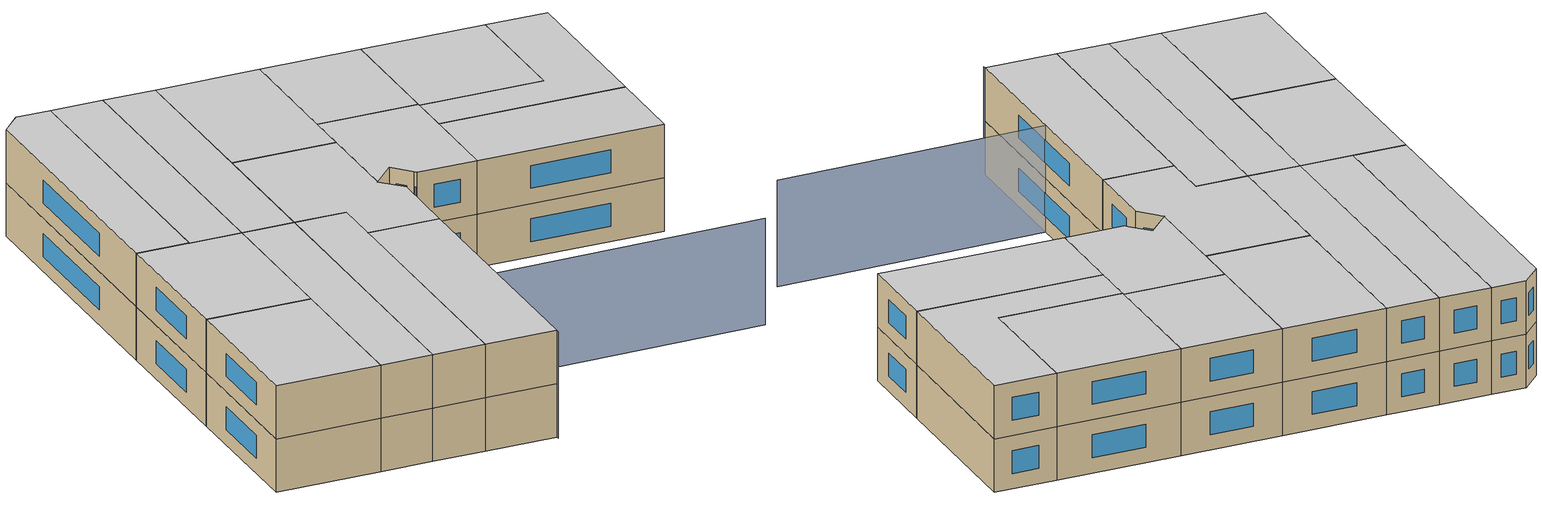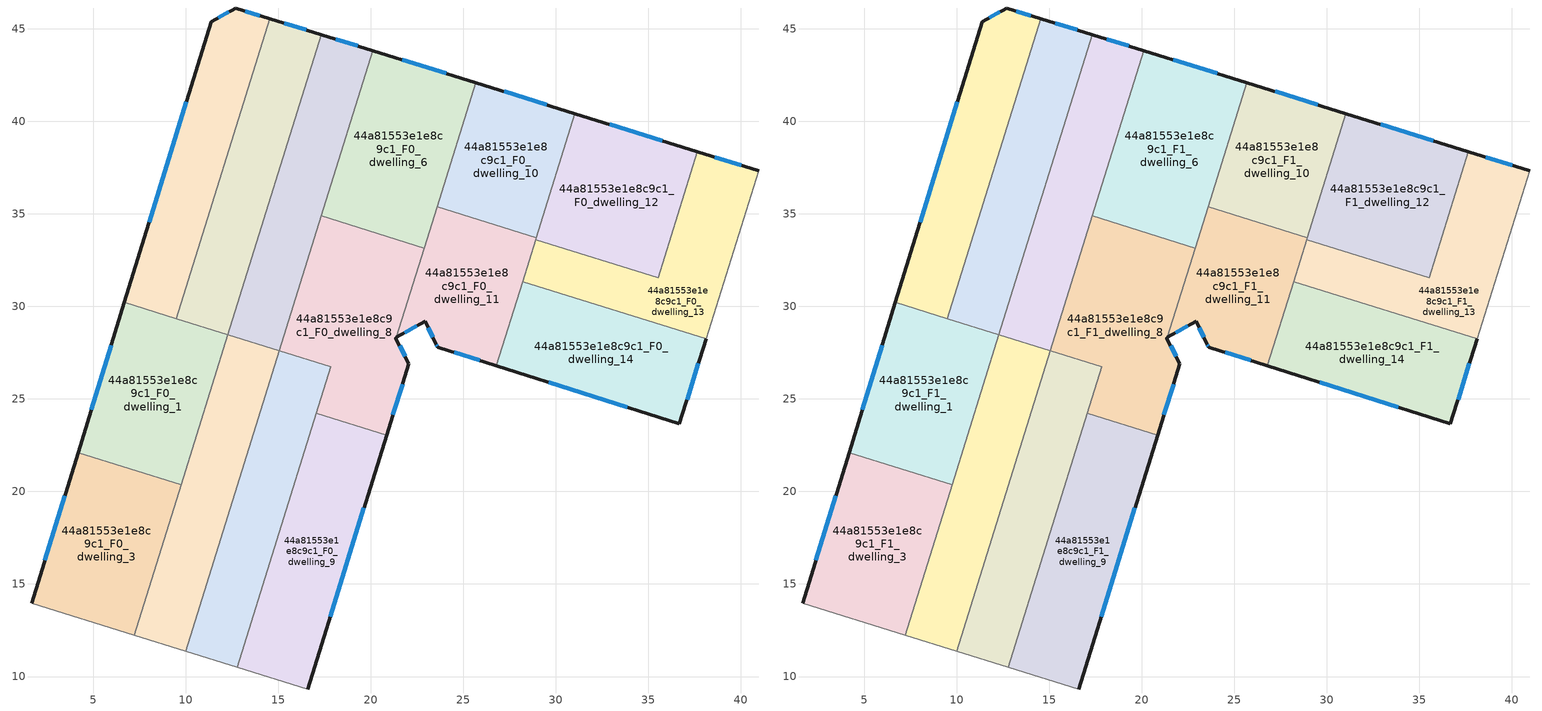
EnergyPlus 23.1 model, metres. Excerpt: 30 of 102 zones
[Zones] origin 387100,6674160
44a81553e1e8c9c1_F0_dwelling_0
 floor ground (EU_floor_Construction): 14.54,45.56 9.49,29.34 6.69,30.21 11.38,45.39 12.71,46.13 z0
 wall outside (EU_wall_Construction): 14.54,45.56 12.71,46.13 11.38,45.39 6.69,30.21 z0:3
 wall to 44a81553e1e8c9c1_F0_dwelling_1 (EU_wall_Construction): 6.69,30.21 9.49,29.34 z0:3
 wall to 44a81553e1e8c9c1_F0_dwelling_2 (EU_wall_Construction): 9.49,29.34 14.54,45.56 z0:3
 window (EU_Window_Construction): 14.02,45.72 13.23,45.97 / 10.04,41.06 8.03,34.55 / 12.33,45.92 11.76,45.6 z0.86:2.14
44a81553e1e8c9c1_F0_dwelling_1
 floor ground (EU_floor_Construction): 12.27,28.46 9.76,20.37 4.19,22.1 6.69,30.21 9.49,29.34 9.49,29.33 z0
 wall outside (EU_wall_Construction): 6.69,30.21 4.19,22.1 z0:3
 wall to 44a81553e1e8c9c1_F0_dwelling_2 (EU_wall_Construction): 12.27,28.46 9.49,29.33 9.49,29.34 z0:3
 wall to 44a81553e1e8c9c1_F0_dwelling_3 (EU_wall_Construction): 4.19,22.1 9.76,20.37 z0:3
 wall to 44a81553e1e8c9c1_F0_dwelling_5 (EU_wall_Construction): 9.76,20.37 12.27,28.46 z0:3
 window (EU_Window_Construction): 5.98,27.9 4.91,24.42 z0.86:2.14
44a81553e1e8c9c1_F0_dwelling_10
 floor ground (EU_floor_Construction): 31.04,40.43 28.95,33.72 23.59,35.39 25.67,42.1 z0
 wall outside (EU_wall_Construction): 31.04,40.43 25.67,42.1 z0:3
 wall to 44a81553e1e8c9c1_F0_dwelling_11 (EU_wall_Construction): 23.59,35.39 28.95,33.72 z0:3
 wall to 44a81553e1e8c9c1_F0_dwelling_12 (EU_wall_Construction): 28.95,33.72 31.04,40.43 z0:3
 wall to 44a81553e1e8c9c1_F0_dwelling_6 (EU_wall_Construction): 25.67,42.1 23.59,35.39 z0:3
 window (EU_Window_Construction): 29.51,40.9 27.21,41.62 z0.86:2.14
44a81553e1e8c9c1_F0_dwelling_11
 floor ground (EU_floor_Construction): 28.95,33.72 26.8,26.79 23.61,27.81 23.53,27.98 22.94,29.19 21.39,28.33 23.59,35.39 z0
 wall outside (EU_wall_Construction): 21.39,28.33 22.94,29.19 23.53,27.98 23.61,27.81 26.8,26.79 z0:3
 wall to 44a81553e1e8c9c1_F0_dwelling_14 (EU_wall_Construction): 26.8,26.79 28.21,31.33 z0:3
 wall to 44a81553e1e8c9c1_F0_dwelling_8 (EU_wall_Construction): 22.89,33.16 21.39,28.33 z0:3
 wall to 44a81553e1e8c9c1_F0_dwelling_13 (EU_wall_Construction): 28.21,31.33 28.91,33.6 z0:3
 wall to 44a81553e1e8c9c1_F0_dwelling_6 (EU_wall_Construction): 23.59,35.39 22.89,33.16 z0:3
 wall to 44a81553e1e8c9c1_F0_dwelling_12 (EU_wall_Construction): 28.91,33.6 28.95,33.72 z0:3
 window (EU_Window_Construction): 24.52,27.52 25.89,27.08 / 23.55,27.93 23.59,27.86 / 23.11,28.84 23.36,28.33 / 21.83,28.57 22.5,28.94 z0.86:2.14
44a81553e1e8c9c1_F0_dwelling_12
 floor ground (EU_floor_Construction): 37.66,38.37 35.53,31.54 28.91,33.6 31.04,40.43 z0
 wall outside (EU_wall_Construction): 37.66,38.37 31.04,40.43 z0:3
 wall to 44a81553e1e8c9c1_F0_dwelling_13 (EU_wall_Construction): 28.91,33.6 35.53,31.54 37.66,38.37 z0:3
 window (EU_Window_Construction): 35.77,38.96 32.93,39.84 z0.86:2.14
44a81553e1e8c9c1_F0_dwelling_13
 floor ground (EU_floor_Construction): 40.97,37.34 38.12,28.24 28.21,31.33 28.91,33.6 35.53,31.54 37.66,38.37 z0
 wall outside (EU_wall_Construction): 40.97,37.34 37.66,38.37 z0:3
 wall adiabatic (EU_wall_Construction): 38.12,28.24 40.97,37.34 z0:3
 wall to 44a81553e1e8c9c1_F0_dwelling_14 (EU_wall_Construction): 28.21,31.33 38.12,28.24 z0:3
 window (EU_Window_Construction): 40.03,37.63 38.6,38.07 z0.86:2.14
44a81553e1e8c9c1_F0_dwelling_14
 floor ground (EU_floor_Construction): 38.12,28.24 36.68,23.66 26.8,26.79 28.21,31.33 z0
 wall outside (EU_wall_Construction): 26.8,26.79 36.68,23.66 38.12,28.24 z0:3
 window (EU_Window_Construction): 37.1,24.97 37.71,26.93 / 29.62,25.9 33.86,24.55 z0.86:2.14
44a81553e1e8c9c1_F0_dwelling_2
 floor ground (EU_floor_Construction): 17.32,44.69 12.27,28.46 9.49,29.33 14.54,45.56 z0
 wall outside (EU_wall_Construction): 17.32,44.69 14.54,45.56 z0:3
 wall to 44a81553e1e8c9c1_F0_dwelling_4 (EU_wall_Construction): 12.27,28.46 17.32,44.69 z0:3
 window (EU_Window_Construction): 16.53,44.94 15.33,45.31 z0.86:2.14
44a81553e1e8c9c1_F0_dwelling_3
 floor ground (EU_floor_Construction): 9.76,20.37 7.23,12.24 1.68,13.96 4.19,22.1 z0
 wall outside (EU_wall_Construction): 4.19,22.1 1.68,13.96 z0:3
 wall adiabatic (EU_wall_Construction): 1.68,13.96 7.23,12.24 z0:3
 wall to 44a81553e1e8c9c1_F0_dwelling_5 (EU_wall_Construction): 7.23,12.24 9.75,20.37 z0:3
 window (EU_Window_Construction): 3.47,19.77 2.4,16.29 z0.86:2.14
44a81553e1e8c9c1_F0_dwelling_4
 floor ground (EU_floor_Construction): 20.11,43.83 15.06,27.6 12.27,28.46 17.32,44.69 z0
 wall outside (EU_wall_Construction): 20.11,43.83 17.32,44.69 z0:3
 wall to 44a81553e1e8c9c1_F0_dwelling_5 (EU_wall_Construction): 12.27,28.46 15.06,27.6 z0:3
 wall to 44a81553e1e8c9c1_F0_dwelling_6 (EU_wall_Construction): 17.33,34.89 20.11,43.83 z0:3
 wall to 44a81553e1e8c9c1_F0_dwelling_8 (EU_wall_Construction): 15.06,27.6 17.32,34.89 z0:3
 window (EU_Window_Construction): 19.31,44.08 18.12,44.45 z0.86:2.14
44a81553e1e8c9c1_F0_dwelling_5
 floor ground (EU_floor_Construction): 15.06,27.6 10.01,11.37 7.23,12.24 12.27,28.46 z0
 wall to 44a81553e1e8c9c1_F0_dwelling_7 (EU_wall_Construction): 10.01,11.37 15.06,27.6 z0:3
 wall adiabatic (EU_wall_Construction): 7.23,12.24 10.01,11.37 z0:3
44a81553e1e8c9c1_F0_dwelling_6
 floor ground (EU_floor_Construction): 25.67,42.1 22.89,33.16 17.33,34.89 20.11,43.83 z0
 wall outside (EU_wall_Construction): 25.67,42.1 20.11,43.83 z0:3
 wall to 44a81553e1e8c9c1_F0_dwelling_8 (EU_wall_Construction): 17.33,34.89 22.89,33.16 z0:3
 window (EU_Window_Construction): 24.08,42.59 21.7,43.33 z0.86:2.14
44a81553e1e8c9c1_F0_dwelling_7
 floor ground (EU_floor_Construction): 17.84,26.73 12.79,10.5 10.01,11.37 15.06,27.6 z0
 wall to 44a81553e1e8c9c1_F0_dwelling_8 (EU_wall_Construction): 17.06,24.22 17.84,26.73 15.06,27.6 z0:3
 wall adiabatic (EU_wall_Construction): 10.01,11.37 12.79,10.5 z0:3
 wall to 44a81553e1e8c9c1_F0_dwelling_9 (EU_wall_Construction): 12.79,10.5 17.06,24.22 z0:3
44a81553e1e8c9c1_F0_dwelling_8
 floor ground (EU_floor_Construction): 22.89,33.16 21.39,28.33 21.34,28.3 21.37,28.25 22.07,26.91 20.86,23.04 17.06,24.22 17.84,26.73 15.06,27.6 17.33,34.89 z0
 wall outside (EU_wall_Construction): 20.86,23.04 22.07,26.91 21.37,28.25 21.34,28.3 21.39,28.33 z0:3
 wall to 44a81553e1e8c9c1_F0_dwelling_9 (EU_wall_Construction): 17.06,24.22 20.86,23.04 z0:3
 window (EU_Window_Construction): 21.87,27.3 21.57,27.87 / 21.2,24.14 21.72,25.8 z0.86:2.14
44a81553e1e8c9c1_F0_dwelling_9
 floor ground (EU_floor_Construction): 20.86,23.04 16.59,9.33 12.79,10.5 17.06,24.22 z0
 wall outside (EU_wall_Construction): 16.59,9.33 20.86,23.04 z0:3
 wall adiabatic (EU_wall_Construction): 12.79,10.5 16.59,9.33 z0:3
 window (EU_Window_Construction): 17.81,13.24 19.64,19.12 z0.86:2.14
44a81553e1e8c9c1_F1_dwelling_0
 floor to 44a81553e1e8c9c1_F0_dwelling_0 (EU_floor_Construction): 14.54,45.56 9.49,29.34 6.69,30.21 11.38,45.39 12.71,46.13 z3
 wall outside (EU_wall_Construction): 14.54,45.56 12.71,46.13 11.38,45.39 6.69,30.21 z3:6
 wall to 44a81553e1e8c9c1_F1_dwelling_1 (EU_wall_Construction): 6.69,30.21 9.49,29.34 z3:6
 wall to 44a81553e1e8c9c1_F1_dwelling_2 (EU_wall_Construction): 9.49,29.34 14.54,45.56 z3:6
 window (EU_Window_Construction): 14.02,45.72 13.23,45.97 / 10.04,41.06 8.03,34.55 / 12.33,45.92 11.76,45.6 z3.86:5.14
 ceiling to 44a81553e1e8c9c1_F2_dwelling_0 (EU_floor_Construction): 9.49,29.34 14.54,45.56 12.71,46.13 11.38,45.39 6.69,30.21 z6
44a81553e1e8c9c1_F1_dwelling_1
 floor to 44a81553e1e8c9c1_F0_dwelling_1 (EU_floor_Construction): 12.27,28.46 9.76,20.37 4.19,22.1 6.69,30.21 9.49,29.34 9.49,29.33 z3
 wall outside (EU_wall_Construction): 6.69,30.21 4.19,22.1 z3:6
 wall to 44a81553e1e8c9c1_F1_dwelling_2 (EU_wall_Construction): 12.27,28.46 9.49,29.33 9.49,29.34 z3:6
 wall to 44a81553e1e8c9c1_F1_dwelling_3 (EU_wall_Construction): 4.19,22.1 9.76,20.37 z3:6
 wall to 44a81553e1e8c9c1_F1_dwelling_5 (EU_wall_Construction): 9.76,20.37 12.27,28.46 z3:6
 window (EU_Window_Construction): 5.98,27.9 4.91,24.42 z3.86:5.14
 ceiling to 44a81553e1e8c9c1_F2_dwelling_1 (EU_floor_Construction): 9.76,20.37 12.27,28.46 9.49,29.33 9.49,29.34 6.69,30.21 4.19,22.1 z6
44a81553e1e8c9c1_F1_dwelling_10
 floor to 44a81553e1e8c9c1_F0_dwelling_10 (EU_floor_Construction): 31.04,40.43 28.95,33.72 23.59,35.39 25.67,42.1 z3
 wall outside (EU_wall_Construction): 31.04,40.43 25.67,42.1 z3:6
 wall to 44a81553e1e8c9c1_F1_dwelling_11 (EU_wall_Construction): 23.59,35.39 28.95,33.72 z3:6
 wall to 44a81553e1e8c9c1_F1_dwelling_12 (EU_wall_Construction): 28.95,33.72 31.04,40.43 z3:6
 wall to 44a81553e1e8c9c1_F1_dwelling_6 (EU_wall_Construction): 25.67,42.1 23.59,35.39 z3:6
 window (EU_Window_Construction): 29.51,40.9 27.21,41.62 z3.86:5.14
 ceiling to 44a81553e1e8c9c1_F2_dwelling_10 (EU_floor_Construction): 28.95,33.72 31.04,40.43 25.67,42.1 23.59,35.39 z6
44a81553e1e8c9c1_F1_dwelling_11
 floor to 44a81553e1e8c9c1_F0_dwelling_11 (EU_floor_Construction): 28.95,33.72 26.8,26.79 23.61,27.81 23.53,27.98 22.94,29.19 21.39,28.33 23.59,35.39 z3
 wall outside (EU_wall_Construction): 21.39,28.33 22.94,29.19 23.53,27.98 23.61,27.81 26.8,26.79 z3:6
 wall to 44a81553e1e8c9c1_F1_dwelling_14 (EU_wall_Construction): 26.8,26.79 28.21,31.33 z3:6
 wall to 44a81553e1e8c9c1_F1_dwelling_8 (EU_wall_Construction): 22.89,33.16 21.39,28.33 z3:6
 wall to 44a81553e1e8c9c1_F1_dwelling_13 (EU_wall_Construction): 28.21,31.33 28.91,33.6 z3:6
 wall to 44a81553e1e8c9c1_F1_dwelling_6 (EU_wall_Construction): 23.59,35.39 22.89,33.16 z3:6
 wall to 44a81553e1e8c9c1_F1_dwelling_12 (EU_wall_Construction): 28.91,33.6 28.95,33.72 z3:6
 window (EU_Window_Construction): 24.52,27.52 25.89,27.08 / 23.55,27.93 23.59,27.86 / 23.11,28.84 23.36,28.33 / 21.83,28.57 22.5,28.94 z3.86:5.14
 ceiling to 44a81553e1e8c9c1_F2_dwelling_11 (EU_floor_Construction): 26.8,26.79 28.95,33.72 23.59,35.39 21.39,28.33 22.94,29.19 23.53,27.98 23.61,27.81 z6
44a81553e1e8c9c1_F1_dwelling_12
 floor to 44a81553e1e8c9c1_F0_dwelling_12 (EU_floor_Construction): 37.66,38.37 35.53,31.54 28.91,33.6 31.04,40.43 z3
 wall outside (EU_wall_Construction): 37.66,38.37 31.04,40.43 z3:6
 wall to 44a81553e1e8c9c1_F1_dwelling_13 (EU_wall_Construction): 28.91,33.6 35.53,31.54 37.66,38.37 z3:6
 window (EU_Window_Construction): 35.77,38.96 32.93,39.84 z3.86:5.14
 ceiling to 44a81553e1e8c9c1_F2_dwelling_12 (EU_floor_Construction): 35.53,31.54 37.66,38.37 31.04,40.43 28.91,33.6 z6
44a81553e1e8c9c1_F1_dwelling_13
 floor to 44a81553e1e8c9c1_F0_dwelling_13 (EU_floor_Construction): 40.97,37.34 38.12,28.24 28.21,31.33 28.91,33.6 35.53,31.54 37.66,38.37 z3
 wall outside (EU_wall_Construction): 40.97,37.34 37.66,38.37 z3:6
 wall adiabatic (EU_wall_Construction): 38.12,28.24 40.97,37.34 z3:6
 wall to 44a81553e1e8c9c1_F1_dwelling_14 (EU_wall_Construction): 28.21,31.33 38.12,28.24 z3:6
 window (EU_Window_Construction): 40.03,37.63 38.6,38.07 z3.86:5.14
 ceiling to 44a81553e1e8c9c1_F2_dwelling_13 (EU_floor_Construction): 38.12,28.24 40.97,37.34 37.66,38.37 35.53,31.54 28.91,33.6 28.21,31.33 z6
44a81553e1e8c9c1_F1_dwelling_14
 floor to 44a81553e1e8c9c1_F0_dwelling_14 (EU_floor_Construction): 38.12,28.24 36.68,23.66 26.8,26.79 28.21,31.33 z3
 wall outside (EU_wall_Construction): 26.8,26.79 36.68,23.66 38.12,28.24 z3:6
 window (EU_Window_Construction): 37.1,24.97 37.71,26.93 / 29.62,25.9 33.86,24.55 z3.86:5.14
 ceiling to 44a81553e1e8c9c1_F2_dwelling_14 (EU_floor_Construction): 36.68,23.66 38.12,28.24 28.21,31.33 26.8,26.79 z6
44a81553e1e8c9c1_F1_dwelling_2
 floor to 44a81553e1e8c9c1_F0_dwelling_2 (EU_floor_Construction): 17.32,44.69 12.27,28.46 9.49,29.33 14.54,45.56 z3
 wall outside (EU_wall_Construction): 17.32,44.69 14.54,45.56 z3:6
 wall to 44a81553e1e8c9c1_F1_dwelling_4 (EU_wall_Construction): 12.27,28.46 17.32,44.69 z3:6
 window (EU_Window_Construction): 16.53,44.94 15.33,45.31 z3.86:5.14
 ceiling to 44a81553e1e8c9c1_F2_dwelling_2 (EU_floor_Construction): 12.27,28.46 17.32,44.69 14.54,45.56 9.49,29.33 z6
44a81553e1e8c9c1_F1_dwelling_3
 floor to 44a81553e1e8c9c1_F0_dwelling_3 (EU_floor_Construction): 9.76,20.37 7.23,12.24 1.68,13.96 4.19,22.1 z3
 wall outside (EU_wall_Construction): 4.19,22.1 1.68,13.96 z3:6
 wall adiabatic (EU_wall_Construction): 1.68,13.96 7.23,12.24 z3:6
 wall to 44a81553e1e8c9c1_F1_dwelling_5 (EU_wall_Construction): 7.23,12.24 9.75,20.37 z3:6
 window (EU_Window_Construction): 3.47,19.77 2.4,16.29 z3.86:5.14
 ceiling to 44a81553e1e8c9c1_F2_dwelling_3 (EU_floor_Construction): 7.23,12.24 9.76,20.37 4.19,22.1 1.68,13.96 z6
44a81553e1e8c9c1_F1_dwelling_4
 floor to 44a81553e1e8c9c1_F0_dwelling_4 (EU_floor_Construction): 20.11,43.83 15.06,27.6 12.27,28.46 17.32,44.69 z3
 wall outside (EU_wall_Construction): 20.11,43.83 17.32,44.69 z3:6
 wall to 44a81553e1e8c9c1_F1_dwelling_5 (EU_wall_Construction): 12.27,28.46 15.06,27.6 z3:6
 wall to 44a81553e1e8c9c1_F1_dwelling_6 (EU_wall_Construction): 17.33,34.89 20.11,43.83 z3:6
 wall to 44a81553e1e8c9c1_F1_dwelling_8 (EU_wall_Construction): 15.06,27.6 17.32,34.89 z3:6
 window (EU_Window_Construction): 19.31,44.08 18.12,44.45 z3.86:5.14
 ceiling to 44a81553e1e8c9c1_F2_dwelling_4 (EU_floor_Construction): 15.06,27.6 20.11,43.83 17.32,44.69 12.27,28.46 z6
44a81553e1e8c9c1_F1_dwelling_5
 floor to 44a81553e1e8c9c1_F0_dwelling_5 (EU_floor_Construction): 15.06,27.6 10.01,11.37 7.23,12.24 12.27,28.46 z3
 wall to 44a81553e1e8c9c1_F1_dwelling_7 (EU_wall_Construction): 10.01,11.37 15.06,27.6 z3:6
 wall adiabatic (EU_wall_Construction): 7.23,12.24 10.01,11.37 z3:6
 ceiling to 44a81553e1e8c9c1_F2_dwelling_5 (EU_floor_Construction): 10.01,11.37 15.06,27.6 12.27,28.46 7.23,12.24 z6
44a81553e1e8c9c1_F1_dwelling_6
 floor to 44a81553e1e8c9c1_F0_dwelling_6 (EU_floor_Construction): 25.67,42.1 22.89,33.16 17.33,34.89 20.11,43.83 z3
 wall outside (EU_wall_Construction): 25.67,42.1 20.11,43.83 z3:6
 wall to 44a81553e1e8c9c1_F1_dwelling_8 (EU_wall_Construction): 17.33,34.89 22.89,33.16 z3:6
 window (EU_Window_Construction): 24.08,42.59 21.7,43.33 z3.86:5.14
 ceiling to 44a81553e1e8c9c1_F2_dwelling_6 (EU_floor_Construction): 22.89,33.16 25.67,42.1 20.11,43.83 17.33,34.89 z6
44a81553e1e8c9c1_F1_dwelling_7
 floor to 44a81553e1e8c9c1_F0_dwelling_7 (EU_floor_Construction): 17.84,26.73 12.79,10.5 10.01,11.37 15.06,27.6 z3
 wall to 44a81553e1e8c9c1_F1_dwelling_8 (EU_wall_Construction): 17.06,24.22 17.84,26.73 15.06,27.6 z3:6
 wall adiabatic (EU_wall_Construction): 10.01,11.37 12.79,10.5 z3:6
 wall to 44a81553e1e8c9c1_F1_dwelling_9 (EU_wall_Construction): 12.79,10.5 17.06,24.22 z3:6
 ceiling to 44a81553e1e8c9c1_F2_dwelling_7 (EU_floor_Construction): 12.79,10.5 17.84,26.73 15.06,27.6 10.01,11.37 z6
44a81553e1e8c9c1_F1_dwelling_8
 floor to 44a81553e1e8c9c1_F0_dwelling_8 (EU_floor_Construction): 22.89,33.16 21.39,28.33 21.34,28.3 21.37,28.25 22.07,26.91 20.86,23.04 17.06,24.22 17.84,26.73 15.06,27.6 17.33,34.89 z3
 wall outside (EU_wall_Construction): 20.86,23.04 22.07,26.91 21.37,28.25 21.34,28.3 21.39,28.33 z3:6
 wall to 44a81553e1e8c9c1_F1_dwelling_9 (EU_wall_Construction): 17.06,24.22 20.86,23.04 z3:6
 window (EU_Window_Construction): 21.87,27.3 21.57,27.87 / 21.2,24.14 21.72,25.8 z3.86:5.14
 ceiling to 44a81553e1e8c9c1_F2_dwelling_8 (EU_floor_Construction): 20.86,23.04 22.07,26.91 21.37,28.25 21.34,28.3 21.39,28.33 22.89,33.16 17.33,34.89 15.06,27.6 17.84,26.73 17.06,24.22 z6
44a81553e1e8c9c1_F1_dwelling_9
 floor to 44a81553e1e8c9c1_F0_dwelling_9 (EU_floor_Construction): 20.86,23.04 16.59,9.33 12.79,10.5 17.06,24.22 z3
 wall outside (EU_wall_Construction): 16.59,9.33 20.86,23.04 z3:6
 wall adiabatic (EU_wall_Construction): 12.79,10.5 16.59,9.33 z3:6
 window (EU_Window_Construction): 17.81,13.24 19.64,19.12 z3.86:5.14
 ceiling to 44a81553e1e8c9c1_F2_dwelling_9 (EU_floor_Construction): 16.59,9.33 20.86,23.04 17.06,24.22 12.79,10.5 z6
shading: 16.54,9.16 18.7,16.4 / 18.7,16.4 33.19,12.08 z0:6
[Building]
EU S2 Campaign: North Axis=0; Terrain=City; Solar Distribution=FullExterior
[Site:Location]
Helsinki-Vantaa.AP: Latitude=60.317; Longitude=24.963; Time Zone=2; Elevation=54.6
[SizingPeriod:WeatherFileDays]
AnnualSizingPeriod: Begin Month=1; Begin Day of Month=1; End Month=12; End Day of Month=31; Day of Week for Start Day=Monday; Use Weather File Daylight Saving Period=No; Use Weather File Rain and Snow Indicators=No
[MATERIAL]
EU_InternalMass_Material: Roughness=MediumRough; Thickness=0.1; Conductivity=1; Density=1800; Specific Heat=900; Thermal Absorptance=0.9; Solar Absorptance=0.7; Visible Absorptance=0.7
[MATERIAL:NOMASS] Roughness=MediumRough; Thermal Absorptance=0.9; Solar Absorptance=0.7; Visible Absorptance=0.7
Name | Thermal Resistance
EU_wall_NoMass | 1.10183
EU_floor_NoMass | 1.70606
[WINDOWMATERIAL:SIMPLEGLAZINGSYSTEM]
EU_Window_SimpleGlazing: UFactor=3.11035; Solar Heat Gain Coefficient=0.8; Visible Transmittance=0.8
[CONSTRUCTION]
EU_wall_Construction: EU_wall_NoMass
EU_floor_Construction: EU_floor_NoMass
EU_Window_Construction: EU_Window_SimpleGlazing
EU_InternalMass_Construction: EU_InternalMass_Material
[ZONE] Type=1; Multiplier=1; Ceiling Height=autocalculate; Floor Area=autocalculate; Part of Total Floor Area=Yes
Name | Volume
44a81553e1e8c9c1_F0_dwelling_0; 44a81553e1e8c9c1_F1_dwelling_0 | 148.672
44a81553e1e8c9c1_F0_dwelling_1; 44a81553e1e8c9c1_F1_dwelling_1 | 148.637
44a81553e1e8c9c1_F0_dwelling_10; 44a81553e1e8c9c1_F1_dwelling_10 | 118.43
44a81553e1e8c9c1_F0_dwelling_11; 44a81553e1e8c9c1_F1_dwelling_11 | 118.449
44a81553e1e8c9c1_F0_dwelling_12; 44a81553e1e8c9c1_F1_dwelling_12 | 148.599
44a81553e1e8c9c1_F0_dwelling_13; 44a81553e1e8c9c1_F1_dwelling_13 | 148.63
44a81553e1e8c9c1_F0_dwelling_14; 44a81553e1e8c9c1_F1_dwelling_14 | 148.644
44a81553e1e8c9c1_F0_dwelling_2; 44a81553e1e8c9c1_F1_dwelling_2 | 148.61
44a81553e1e8c9c1_F0_dwelling_3; 44a81553e1e8c9c1_F1_dwelling_3 | 148.641
44a81553e1e8c9c1_F0_dwelling_4; 44a81553e1e8c9c1_F1_dwelling_4 | 148.647
44a81553e1e8c9c1_F0_dwelling_5; 44a81553e1e8c9c1_F1_dwelling_5 | 148.625
44a81553e1e8c9c1_F0_dwelling_6; 44a81553e1e8c9c1_F1_dwelling_6 | 163.723
44a81553e1e8c9c1_F0_dwelling_7; 44a81553e1e8c9c1_F1_dwelling_7 | 148.636
44a81553e1e8c9c1_F0_dwelling_8; 44a81553e1e8c9c1_F1_dwelling_8 | 171.266
44a81553e1e8c9c1_F0_dwelling_9; 44a81553e1e8c9c1_F1_dwelling_9 | 171.25
[INTERNALMASS] Construction=EU_InternalMass_Construction
Name | Zone or ZoneList | Surface Area
44a81553e1e8c9c1_F0_dwelling_0_EU_InternalMass | 44a81553e1e8c9c1_F0_dwelling_0 | 49.5572
44a81553e1e8c9c1_F0_dwelling_1_EU_InternalMass | 44a81553e1e8c9c1_F0_dwelling_1 | 49.5457
44a81553e1e8c9c1_F0_dwelling_2_EU_InternalMass | 44a81553e1e8c9c1_F0_dwelling_2 | 49.5371
44a81553e1e8c9c1_F0_dwelling_3_EU_InternalMass | 44a81553e1e8c9c1_F0_dwelling_3 | 49.5489
44a81553e1e8c9c1_F0_dwelling_4_EU_InternalMass | 44a81553e1e8c9c1_F0_dwelling_4 | 49.5517
44a81553e1e8c9c1_F0_dwelling_5_EU_InternalMass | 44a81553e1e8c9c1_F0_dwelling_5 | 49.5417
44a81553e1e8c9c1_F0_dwelling_6_EU_InternalMass | 44a81553e1e8c9c1_F0_dwelling_6 | 54.5743
44a81553e1e8c9c1_F0_dwelling_7_EU_InternalMass | 44a81553e1e8c9c1_F0_dwelling_7 | 49.5454
44a81553e1e8c9c1_F0_dwelling_8_EU_InternalMass | 44a81553e1e8c9c1_F0_dwelling_8 | 57.0887
44a81553e1e8c9c1_F0_dwelling_9_EU_InternalMass | 44a81553e1e8c9c1_F0_dwelling_9 | 57.084
44a81553e1e8c9c1_F0_dwelling_10_EU_InternalMass | 44a81553e1e8c9c1_F0_dwelling_10 | 39.4773
44a81553e1e8c9c1_F0_dwelling_11_EU_InternalMass | 44a81553e1e8c9c1_F0_dwelling_11 | 39.4828
44a81553e1e8c9c1_F0_dwelling_12_EU_InternalMass | 44a81553e1e8c9c1_F0_dwelling_12 | 49.5329
44a81553e1e8c9c1_F0_dwelling_13_EU_InternalMass | 44a81553e1e8c9c1_F0_dwelling_13 | 49.5433
44a81553e1e8c9c1_F0_dwelling_14_EU_InternalMass | 44a81553e1e8c9c1_F0_dwelling_14 | 49.5452
44a81553e1e8c9c1_F1_dwelling_0_EU_InternalMass | 44a81553e1e8c9c1_F1_dwelling_0 | 49.5572
44a81553e1e8c9c1_F1_dwelling_1_EU_InternalMass | 44a81553e1e8c9c1_F1_dwelling_1 | 49.5457
44a81553e1e8c9c1_F1_dwelling_2_EU_InternalMass | 44a81553e1e8c9c1_F1_dwelling_2 | 49.5371
44a81553e1e8c9c1_F1_dwelling_3_EU_InternalMass | 44a81553e1e8c9c1_F1_dwelling_3 | 49.5489
44a81553e1e8c9c1_F1_dwelling_4_EU_InternalMass | 44a81553e1e8c9c1_F1_dwelling_4 | 49.5517
44a81553e1e8c9c1_F1_dwelling_5_EU_InternalMass | 44a81553e1e8c9c1_F1_dwelling_5 | 49.5417
44a81553e1e8c9c1_F1_dwelling_6_EU_InternalMass | 44a81553e1e8c9c1_F1_dwelling_6 | 54.5743
44a81553e1e8c9c1_F1_dwelling_7_EU_InternalMass | 44a81553e1e8c9c1_F1_dwelling_7 | 49.5454
44a81553e1e8c9c1_F1_dwelling_8_EU_InternalMass | 44a81553e1e8c9c1_F1_dwelling_8 | 57.0887
44a81553e1e8c9c1_F1_dwelling_9_EU_InternalMass | 44a81553e1e8c9c1_F1_dwelling_9 | 57.084
44a81553e1e8c9c1_F1_dwelling_10_EU_InternalMass | 44a81553e1e8c9c1_F1_dwelling_10 | 39.4773
44a81553e1e8c9c1_F1_dwelling_11_EU_InternalMass | 44a81553e1e8c9c1_F1_dwelling_11 | 39.4828
44a81553e1e8c9c1_F1_dwelling_12_EU_InternalMass | 44a81553e1e8c9c1_F1_dwelling_12 | 49.5329
44a81553e1e8c9c1_F1_dwelling_13_EU_InternalMass | 44a81553e1e8c9c1_F1_dwelling_13 | 49.5433
44a81553e1e8c9c1_F1_dwelling_14_EU_InternalMass | 44a81553e1e8c9c1_F1_dwelling_14 | 49.5452
[OTHEREQUIPMENT] Fuel Type=Electricity; Design Level Calculation Method=Watts/Area; Power per Zone Floor Area=1; Fraction Latent=0; Fraction Radiant=0; Fraction Lost=0; Carbon Dioxide Generation Rate=0; EndUse Subcategory=EU_Step8_InternalGains
Name | Zone or ZoneList or Space or SpaceList | Schedule
EU_Step8_InternalGain_44a81553e1e8c9c1_F0_dwelling_0_f000 | 44a81553e1e8c9c1_F0_dwelling_0 | EU_Step8_GainSchedule_44a81553e1e8c9c1_F0_dwelling_0_f000
EU_Step8_InternalGain_44a81553e1e8c9c1_F0_dwelling_1_f000 | 44a81553e1e8c9c1_F0_dwelling_1 | EU_Step8_GainSchedule_44a81553e1e8c9c1_F0_dwelling_1_f000
EU_Step8_InternalGain_44a81553e1e8c9c1_F0_dwelling_2_f000 | 44a81553e1e8c9c1_F0_dwelling_2 | EU_Step8_GainSchedule_44a81553e1e8c9c1_F0_dwelling_2_f000
EU_Step8_InternalGain_44a81553e1e8c9c1_F0_dwelling_3_f000 | 44a81553e1e8c9c1_F0_dwelling_3 | EU_Step8_GainSchedule_44a81553e1e8c9c1_F0_dwelling_3_f000
EU_Step8_InternalGain_44a81553e1e8c9c1_F0_dwelling_4_f000 | 44a81553e1e8c9c1_F0_dwelling_4 | EU_Step8_GainSchedule_44a81553e1e8c9c1_F0_dwelling_4_f000
EU_Step8_InternalGain_44a81553e1e8c9c1_F0_dwelling_5_f000 | 44a81553e1e8c9c1_F0_dwelling_5 | EU_Step8_GainSchedule_44a81553e1e8c9c1_F0_dwelling_5_f000
EU_Step8_InternalGain_44a81553e1e8c9c1_F0_dwelling_6_f000 | 44a81553e1e8c9c1_F0_dwelling_6 | EU_Step8_GainSchedule_44a81553e1e8c9c1_F0_dwelling_6_f000
EU_Step8_InternalGain_44a81553e1e8c9c1_F0_dwelling_7_f000 | 44a81553e1e8c9c1_F0_dwelling_7 | EU_Step8_GainSchedule_44a81553e1e8c9c1_F0_dwelling_7_f000
EU_Step8_InternalGain_44a81553e1e8c9c1_F0_dwelling_8_f000 | 44a81553e1e8c9c1_F0_dwelling_8 | EU_Step8_GainSchedule_44a81553e1e8c9c1_F0_dwelling_8_f000
EU_Step8_InternalGain_44a81553e1e8c9c1_F0_dwelling_9_f000 | 44a81553e1e8c9c1_F0_dwelling_9 | EU_Step8_GainSchedule_44a81553e1e8c9c1_F0_dwelling_9_f000
EU_Step8_InternalGain_44a81553e1e8c9c1_F0_dwelling_10_f000 | 44a81553e1e8c9c1_F0_dwelling_10 | EU_Step8_GainSchedule_44a81553e1e8c9c1_F0_dwelling_10_f000
EU_Step8_InternalGain_44a81553e1e8c9c1_F0_dwelling_11_f000 | 44a81553e1e8c9c1_F0_dwelling_11 | EU_Step8_GainSchedule_44a81553e1e8c9c1_F0_dwelling_11_f000
EU_Step8_InternalGain_44a81553e1e8c9c1_F0_dwelling_12_f000 | 44a81553e1e8c9c1_F0_dwelling_12 | EU_Step8_GainSchedule_44a81553e1e8c9c1_F0_dwelling_12_f000
EU_Step8_InternalGain_44a81553e1e8c9c1_F0_dwelling_13_f000 | 44a81553e1e8c9c1_F0_dwelling_13 | EU_Step8_GainSchedule_44a81553e1e8c9c1_F0_dwelling_13_f000
EU_Step8_InternalGain_44a81553e1e8c9c1_F0_dwelling_14_f000 | 44a81553e1e8c9c1_F0_dwelling_14 | EU_Step8_GainSchedule_44a81553e1e8c9c1_F0_dwelling_14_f000
EU_Step8_InternalGain_44a81553e1e8c9c1_F1_dwelling_0_f000 | 44a81553e1e8c9c1_F1_dwelling_0 | EU_Step8_GainSchedule_44a81553e1e8c9c1_F1_dwelling_0_f000
EU_Step8_InternalGain_44a81553e1e8c9c1_F1_dwelling_1_f000 | 44a81553e1e8c9c1_F1_dwelling_1 | EU_Step8_GainSchedule_44a81553e1e8c9c1_F1_dwelling_1_f000
EU_Step8_InternalGain_44a81553e1e8c9c1_F1_dwelling_2_f000 | 44a81553e1e8c9c1_F1_dwelling_2 | EU_Step8_GainSchedule_44a81553e1e8c9c1_F1_dwelling_2_f000
EU_Step8_InternalGain_44a81553e1e8c9c1_F1_dwelling_3_f000 | 44a81553e1e8c9c1_F1_dwelling_3 | EU_Step8_GainSchedule_44a81553e1e8c9c1_F1_dwelling_3_f000
EU_Step8_InternalGain_44a81553e1e8c9c1_F1_dwelling_4_f000 | 44a81553e1e8c9c1_F1_dwelling_4 | EU_Step8_GainSchedule_44a81553e1e8c9c1_F1_dwelling_4_f000
EU_Step8_InternalGain_44a81553e1e8c9c1_F1_dwelling_5_f000 | 44a81553e1e8c9c1_F1_dwelling_5 | EU_Step8_GainSchedule_44a81553e1e8c9c1_F1_dwelling_5_f000
EU_Step8_InternalGain_44a81553e1e8c9c1_F1_dwelling_6_f000 | 44a81553e1e8c9c1_F1_dwelling_6 | EU_Step8_GainSchedule_44a81553e1e8c9c1_F1_dwelling_6_f000
EU_Step8_InternalGain_44a81553e1e8c9c1_F1_dwelling_7_f000 | 44a81553e1e8c9c1_F1_dwelling_7 | EU_Step8_GainSchedule_44a81553e1e8c9c1_F1_dwelling_7_f000
EU_Step8_InternalGain_44a81553e1e8c9c1_F1_dwelling_8_f000 | 44a81553e1e8c9c1_F1_dwelling_8 | EU_Step8_GainSchedule_44a81553e1e8c9c1_F1_dwelling_8_f000
EU_Step8_InternalGain_44a81553e1e8c9c1_F1_dwelling_9_f000 | 44a81553e1e8c9c1_F1_dwelling_9 | EU_Step8_GainSchedule_44a81553e1e8c9c1_F1_dwelling_9_f000
EU_Step8_InternalGain_44a81553e1e8c9c1_F1_dwelling_10_f000 | 44a81553e1e8c9c1_F1_dwelling_10 | EU_Step8_GainSchedule_44a81553e1e8c9c1_F1_dwelling_10_f000
EU_Step8_InternalGain_44a81553e1e8c9c1_F1_dwelling_11_f000 | 44a81553e1e8c9c1_F1_dwelling_11 | EU_Step8_GainSchedule_44a81553e1e8c9c1_F1_dwelling_11_f000
EU_Step8_InternalGain_44a81553e1e8c9c1_F1_dwelling_12_f000 | 44a81553e1e8c9c1_F1_dwelling_12 | EU_Step8_GainSchedule_44a81553e1e8c9c1_F1_dwelling_12_f000
EU_Step8_InternalGain_44a81553e1e8c9c1_F1_dwelling_13_f000 | 44a81553e1e8c9c1_F1_dwelling_13 | EU_Step8_GainSchedule_44a81553e1e8c9c1_F1_dwelling_13_f000
EU_Step8_InternalGain_44a81553e1e8c9c1_F1_dwelling_14_f000 | 44a81553e1e8c9c1_F1_dwelling_14 | EU_Step8_GainSchedule_44a81553e1e8c9c1_F1_dwelling_14_f000
[ZONEVENTILATION:DESIGNFLOWRATE] Schedule=EU_AlwaysOn; Design Flow Rate Calculation Method=AirChanges/Hour; Air Changes per Hour=0.756316; Ventilation Type=Natural; Fan Pressure Rise=0; Fan Total Efficiency=1; Constant Term Coefficient=1; Temperature Term Coefficient=0; Velocity Term Coefficient=0; Velocity Squared Term Coefficient=0; Minimum Indoor Temperature=-100; Maximum Indoor Temperature=100; Delta Temperature=-100; Minimum Outdoor Temperature=-100; Maximum Outdoor Temperature=100; Maximum Wind Speed=40
Name | Zone or ZoneList or Space or SpaceList
EU_ConstantAir_44a81553e1e8c9c1_F0_dwelling_0 | 44a81553e1e8c9c1_F0_dwelling_0
EU_ConstantAir_44a81553e1e8c9c1_F0_dwelling_1 | 44a81553e1e8c9c1_F0_dwelling_1
EU_ConstantAir_44a81553e1e8c9c1_F0_dwelling_2 | 44a81553e1e8c9c1_F0_dwelling_2
EU_ConstantAir_44a81553e1e8c9c1_F0_dwelling_3 | 44a81553e1e8c9c1_F0_dwelling_3
EU_ConstantAir_44a81553e1e8c9c1_F0_dwelling_4 | 44a81553e1e8c9c1_F0_dwelling_4
EU_ConstantAir_44a81553e1e8c9c1_F0_dwelling_5 | 44a81553e1e8c9c1_F0_dwelling_5
EU_ConstantAir_44a81553e1e8c9c1_F0_dwelling_6 | 44a81553e1e8c9c1_F0_dwelling_6
EU_ConstantAir_44a81553e1e8c9c1_F0_dwelling_7 | 44a81553e1e8c9c1_F0_dwelling_7
EU_ConstantAir_44a81553e1e8c9c1_F0_dwelling_8 | 44a81553e1e8c9c1_F0_dwelling_8
EU_ConstantAir_44a81553e1e8c9c1_F0_dwelling_9 | 44a81553e1e8c9c1_F0_dwelling_9
EU_ConstantAir_44a81553e1e8c9c1_F0_dwelling_10 | 44a81553e1e8c9c1_F0_dwelling_10
EU_ConstantAir_44a81553e1e8c9c1_F0_dwelling_11 | 44a81553e1e8c9c1_F0_dwelling_11
EU_ConstantAir_44a81553e1e8c9c1_F0_dwelling_12 | 44a81553e1e8c9c1_F0_dwelling_12
EU_ConstantAir_44a81553e1e8c9c1_F0_dwelling_13 | 44a81553e1e8c9c1_F0_dwelling_13
EU_ConstantAir_44a81553e1e8c9c1_F0_dwelling_14 | 44a81553e1e8c9c1_F0_dwelling_14
EU_ConstantAir_44a81553e1e8c9c1_F1_dwelling_0 | 44a81553e1e8c9c1_F1_dwelling_0
EU_ConstantAir_44a81553e1e8c9c1_F1_dwelling_1 | 44a81553e1e8c9c1_F1_dwelling_1
EU_ConstantAir_44a81553e1e8c9c1_F1_dwelling_2 | 44a81553e1e8c9c1_F1_dwelling_2
EU_ConstantAir_44a81553e1e8c9c1_F1_dwelling_3 | 44a81553e1e8c9c1_F1_dwelling_3
EU_ConstantAir_44a81553e1e8c9c1_F1_dwelling_4 | 44a81553e1e8c9c1_F1_dwelling_4
EU_ConstantAir_44a81553e1e8c9c1_F1_dwelling_5 | 44a81553e1e8c9c1_F1_dwelling_5
EU_ConstantAir_44a81553e1e8c9c1_F1_dwelling_6 | 44a81553e1e8c9c1_F1_dwelling_6
EU_ConstantAir_44a81553e1e8c9c1_F1_dwelling_7 | 44a81553e1e8c9c1_F1_dwelling_7
EU_ConstantAir_44a81553e1e8c9c1_F1_dwelling_8 | 44a81553e1e8c9c1_F1_dwelling_8
EU_ConstantAir_44a81553e1e8c9c1_F1_dwelling_9 | 44a81553e1e8c9c1_F1_dwelling_9
EU_ConstantAir_44a81553e1e8c9c1_F1_dwelling_10 | 44a81553e1e8c9c1_F1_dwelling_10
EU_ConstantAir_44a81553e1e8c9c1_F1_dwelling_11 | 44a81553e1e8c9c1_F1_dwelling_11
EU_ConstantAir_44a81553e1e8c9c1_F1_dwelling_12 | 44a81553e1e8c9c1_F1_dwelling_12
EU_ConstantAir_44a81553e1e8c9c1_F1_dwelling_13 | 44a81553e1e8c9c1_F1_dwelling_13
EU_ConstantAir_44a81553e1e8c9c1_F1_dwelling_14 | 44a81553e1e8c9c1_F1_dwelling_14
[HVACTEMPLATE:THERMOSTAT] Constant Heating Setpoint=20; Constant Cooling Setpoint=50
EU_HeatOnly_44a81553e1e8c9c1_F0_dwelling_0; EU_HeatOnly_44a81553e1e8c9c1_F0_dwelling_1; EU_HeatOnly_44a81553e1e8c9c1_F0_dwelling_2; EU_HeatOnly_44a81553e1e8c9c1_F0_dwelling_3; EU_HeatOnly_44a81553e1e8c9c1_F0_dwelling_4; EU_HeatOnly_44a81553e1e8c9c1_F0_dwelling_5; EU_HeatOnly_44a81553e1e8c9c1_F0_dwelling_6; EU_HeatOnly_44a81553e1e8c9c1_F0_dwelling_7; EU_HeatOnly_44a81553e1e8c9c1_F0_dwelling_8; EU_HeatOnly_44a81553e1e8c9c1_F0_dwelling_9; EU_HeatOnly_44a81553e1e8c9c1_F0_dwelling_10; EU_HeatOnly_44a81553e1e8c9c1_F0_dwelling_11; EU_HeatOnly_44a81553e1e8c9c1_F0_dwelling_12; EU_HeatOnly_44a81553e1e8c9c1_F0_dwelling_13; EU_HeatOnly_44a81553e1e8c9c1_F0_dwelling_14; EU_HeatOnly_44a81553e1e8c9c1_F1_dwelling_0; EU_HeatOnly_44a81553e1e8c9c1_F1_dwelling_1; EU_HeatOnly_44a81553e1e8c9c1_F1_dwelling_2; EU_HeatOnly_44a81553e1e8c9c1_F1_dwelling_3; EU_HeatOnly_44a81553e1e8c9c1_F1_dwelling_4; EU_HeatOnly_44a81553e1e8c9c1_F1_dwelling_5; EU_HeatOnly_44a81553e1e8c9c1_F1_dwelling_6; EU_HeatOnly_44a81553e1e8c9c1_F1_dwelling_7; EU_HeatOnly_44a81553e1e8c9c1_F1_dwelling_8; EU_HeatOnly_44a81553e1e8c9c1_F1_dwelling_9; EU_HeatOnly_44a81553e1e8c9c1_F1_dwelling_10; EU_HeatOnly_44a81553e1e8c9c1_F1_dwelling_11; EU_HeatOnly_44a81553e1e8c9c1_F1_dwelling_12; EU_HeatOnly_44a81553e1e8c9c1_F1_dwelling_13; EU_HeatOnly_44a81553e1e8c9c1_F1_dwelling_14; EU_HeatOnly_44a81553e1e8c9c1_F2_dwelling_0; EU_HeatOnly_44a81553e1e8c9c1_F2_dwelling_1; EU_HeatOnly_44a81553e1e8c9c1_F2_dwelling_2; EU_HeatOnly_44a81553e1e8c9c1_F2_dwelling_3; EU_HeatOnly_44a81553e1e8c9c1_F2_dwelling_4; EU_HeatOnly_44a81553e1e8c9c1_F2_dwelling_5; EU_HeatOnly_44a81553e1e8c9c1_F2_dwelling_6; EU_HeatOnly_44a81553e1e8c9c1_F2_dwelling_7; EU_HeatOnly_44a81553e1e8c9c1_F2_dwelling_8; EU_HeatOnly_44a81553e1e8c9c1_F2_dwelling_9; EU_HeatOnly_44a81553e1e8c9c1_F2_dwelling_10; EU_HeatOnly_44a81553e1e8c9c1_F2_dwelling_11; EU_HeatOnly_44a81553e1e8c9c1_F2_dwelling_12; EU_HeatOnly_44a81553e1e8c9c1_F2_dwelling_13; EU_HeatOnly_44a81553e1e8c9c1_F2_dwelling_14; EU_HeatOnly_44a81553e1e8c9c1_F3_dwelling_0; EU_HeatOnly_44a81553e1e8c9c1_F3_dwelling_1; EU_HeatOnly_44a81553e1e8c9c1_F3_dwelling_2; EU_HeatOnly_44a81553e1e8c9c1_F3_dwelling_3; EU_HeatOnly_44a81553e1e8c9c1_F3_dwelling_4; EU_HeatOnly_44a81553e1e8c9c1_F3_dwelling_5; EU_HeatOnly_44a81553e1e8c9c1_F3_dwelling_6
[HVACTEMPLATE:ZONE:IDEALLOADSAIRSYSTEM] System Availability Schedule=EU_AlwaysOn; Maximum Heating Supply Air Temperature=50; Minimum Cooling Supply Air Temperature=13; Maximum Heating Supply Air Humidity Ratio=0.0156; Minimum Cooling Supply Air Humidity Ratio=0.0077; Heating Limit=NoLimit; Cooling Limit=NoLimit; Heating Availability Schedule=EU_AlwaysOn; Cooling Availability Schedule=EU_CoolingOff; Dehumidification Control Type=ConstantSensibleHeatRatio; Cooling Sensible Heat Ratio=0.7; Dehumidification Setpoint=60; Humidification Control Type=None; Humidification Setpoint=30; Outdoor Air Method=None; Outdoor Air Flow Rate per Person=0.00944; Outdoor Air Flow Rate per Zone Floor Area=0; Outdoor Air Flow Rate per Zone=0; Demand Controlled Ventilation Type=None; Outdoor Air Economizer Type=NoEconomizer; Heat Recovery Type=None; Sensible Heat Recovery Effectiveness=0.7; Latent Heat Recovery Effectiveness=0.65
Name | Template Thermostat
44a81553e1e8c9c1_F0_dwelling_0 | EU_HeatOnly_44a81553e1e8c9c1_F0_dwelling_0
44a81553e1e8c9c1_F0_dwelling_1 | EU_HeatOnly_44a81553e1e8c9c1_F0_dwelling_1
44a81553e1e8c9c1_F0_dwelling_2 | EU_HeatOnly_44a81553e1e8c9c1_F0_dwelling_2
44a81553e1e8c9c1_F0_dwelling_3 | EU_HeatOnly_44a81553e1e8c9c1_F0_dwelling_3
44a81553e1e8c9c1_F0_dwelling_4 | EU_HeatOnly_44a81553e1e8c9c1_F0_dwelling_4
44a81553e1e8c9c1_F0_dwelling_5 | EU_HeatOnly_44a81553e1e8c9c1_F0_dwelling_5
44a81553e1e8c9c1_F0_dwelling_6 | EU_HeatOnly_44a81553e1e8c9c1_F0_dwelling_6
44a81553e1e8c9c1_F0_dwelling_7 | EU_HeatOnly_44a81553e1e8c9c1_F0_dwelling_7
44a81553e1e8c9c1_F0_dwelling_8 | EU_HeatOnly_44a81553e1e8c9c1_F0_dwelling_8
44a81553e1e8c9c1_F0_dwelling_9 | EU_HeatOnly_44a81553e1e8c9c1_F0_dwelling_9
44a81553e1e8c9c1_F0_dwelling_10 | EU_HeatOnly_44a81553e1e8c9c1_F0_dwelling_10
44a81553e1e8c9c1_F0_dwelling_11 | EU_HeatOnly_44a81553e1e8c9c1_F0_dwelling_11
44a81553e1e8c9c1_F0_dwelling_12 | EU_HeatOnly_44a81553e1e8c9c1_F0_dwelling_12
44a81553e1e8c9c1_F0_dwelling_13 | EU_HeatOnly_44a81553e1e8c9c1_F0_dwelling_13
44a81553e1e8c9c1_F0_dwelling_14 | EU_HeatOnly_44a81553e1e8c9c1_F0_dwelling_14
44a81553e1e8c9c1_F1_dwelling_0 | EU_HeatOnly_44a81553e1e8c9c1_F1_dwelling_0
44a81553e1e8c9c1_F1_dwelling_1 | EU_HeatOnly_44a81553e1e8c9c1_F1_dwelling_1
44a81553e1e8c9c1_F1_dwelling_2 | EU_HeatOnly_44a81553e1e8c9c1_F1_dwelling_2
44a81553e1e8c9c1_F1_dwelling_3 | EU_HeatOnly_44a81553e1e8c9c1_F1_dwelling_3
44a81553e1e8c9c1_F1_dwelling_4 | EU_HeatOnly_44a81553e1e8c9c1_F1_dwelling_4
44a81553e1e8c9c1_F1_dwelling_5 | EU_HeatOnly_44a81553e1e8c9c1_F1_dwelling_5
44a81553e1e8c9c1_F1_dwelling_6 | EU_HeatOnly_44a81553e1e8c9c1_F1_dwelling_6
44a81553e1e8c9c1_F1_dwelling_7 | EU_HeatOnly_44a81553e1e8c9c1_F1_dwelling_7
44a81553e1e8c9c1_F1_dwelling_8 | EU_HeatOnly_44a81553e1e8c9c1_F1_dwelling_8
44a81553e1e8c9c1_F1_dwelling_9 | EU_HeatOnly_44a81553e1e8c9c1_F1_dwelling_9
44a81553e1e8c9c1_F1_dwelling_10 | EU_HeatOnly_44a81553e1e8c9c1_F1_dwelling_10
44a81553e1e8c9c1_F1_dwelling_11 | EU_HeatOnly_44a81553e1e8c9c1_F1_dwelling_11
44a81553e1e8c9c1_F1_dwelling_12 | EU_HeatOnly_44a81553e1e8c9c1_F1_dwelling_12
44a81553e1e8c9c1_F1_dwelling_13 | EU_HeatOnly_44a81553e1e8c9c1_F1_dwelling_13
44a81553e1e8c9c1_F1_dwelling_14 | EU_HeatOnly_44a81553e1e8c9c1_F1_dwelling_14
[SIZING:ZONE] Zone Cooling Design Supply Air Temperature Input Method=SupplyAirTemperature; Zone Cooling Design Supply Air Temperature=13; Zone Heating Design Supply Air Temperature Input Method=SupplyAirTemperature; Zone Heating Design Supply Air Temperature=50; Zone Cooling Design Supply Air Humidity Ratio=0.008; Zone Heating Design Supply Air Humidity Ratio=0.008; Cooling Design Air Flow Method=DesignDay; Cooling Design Air Flow Rate=0; Cooling Minimum Air Flow per Zone Floor Area=0.000762; Cooling Minimum Air Flow=0; Cooling Minimum Air Flow Fraction=0.2; Heating Design Air Flow Method=DesignDay; Heating Design Air Flow Rate=0; Heating Maximum Air Flow per Zone Floor Area=0.002032; Heating Maximum Air Flow=0.141576; Heating Maximum Air Flow Fraction=0.3; Account for Dedicated Outdoor Air System=No; Dedicated Outdoor Air System Control Strategy=NeutralSupplyAir; Dedicated Outdoor Air Low Setpoint Temperature for Design=autosize; Dedicated Outdoor Air High Setpoint Temperature for Design=autosize; Zone Load Sizing Method=Sensible Load Only No Latent Load; Zone Latent Cooling Design Supply Air Humidity Ratio Input Method=HumidityRatioDifference; Zone Cooling Design Supply Air Humidity Ratio Difference=0.005; Zone Latent Heating Design Supply Air Humidity Ratio Input Method=HumidityRatioDifference; Zone Humidification Design Supply Air Humidity Ratio Difference=0.005
44a81553e1e8c9c1_F0_dwelling_0; 44a81553e1e8c9c1_F0_dwelling_1; 44a81553e1e8c9c1_F0_dwelling_2; 44a81553e1e8c9c1_F0_dwelling_3; 44a81553e1e8c9c1_F0_dwelling_4; 44a81553e1e8c9c1_F0_dwelling_5; 44a81553e1e8c9c1_F0_dwelling_6; 44a81553e1e8c9c1_F0_dwelling_7; 44a81553e1e8c9c1_F0_dwelling_8; 44a81553e1e8c9c1_F0_dwelling_9; 44a81553e1e8c9c1_F0_dwelling_10; 44a81553e1e8c9c1_F0_dwelling_11; 44a81553e1e8c9c1_F0_dwelling_12; 44a81553e1e8c9c1_F0_dwelling_13; 44a81553e1e8c9c1_F0_dwelling_14; 44a81553e1e8c9c1_F1_dwelling_0; 44a81553e1e8c9c1_F1_dwelling_1; 44a81553e1e8c9c1_F1_dwelling_2; 44a81553e1e8c9c1_F1_dwelling_3; 44a81553e1e8c9c1_F1_dwelling_4; 44a81553e1e8c9c1_F1_dwelling_5; 44a81553e1e8c9c1_F1_dwelling_6; 44a81553e1e8c9c1_F1_dwelling_7; 44a81553e1e8c9c1_F1_dwelling_8; 44a81553e1e8c9c1_F1_dwelling_9; 44a81553e1e8c9c1_F1_dwelling_10; 44a81553e1e8c9c1_F1_dwelling_11; 44a81553e1e8c9c1_F1_dwelling_12; 44a81553e1e8c9c1_F1_dwelling_13; 44a81553e1e8c9c1_F1_dwelling_14
[SCHEDULE:CONSTANT]
Name | Hourly Value
EU_AlwaysOn | 1
EU_CoolingOff | 0
[SCHEDULE:FILE] Column Number=1; Rows to Skip at Top=0; Number of Hours of Data=8760; Column Separator=Comma; Interpolate to Timestep=No; Minutes per Item=60; Adjust Schedule for Daylight Savings=Yes
Name | File
EU_Step8_GainSchedule_44a81553e1e8c9c1_F0_dwelling_0_f000 | ../../schedules/44a81553e1e8c9c1/44a81553e1e8c9c1_F0_dwelling_0_f000_gain.csv
EU_Step8_GainSchedule_44a81553e1e8c9c1_F0_dwelling_1_f000 | ../../schedules/44a81553e1e8c9c1/44a81553e1e8c9c1_F0_dwelling_1_f000_gain.csv
EU_Step8_GainSchedule_44a81553e1e8c9c1_F0_dwelling_2_f000 | ../../schedules/44a81553e1e8c9c1/44a81553e1e8c9c1_F0_dwelling_2_f000_gain.csv
EU_Step8_GainSchedule_44a81553e1e8c9c1_F0_dwelling_3_f000 | ../../schedules/44a81553e1e8c9c1/44a81553e1e8c9c1_F0_dwelling_3_f000_gain.csv
EU_Step8_GainSchedule_44a81553e1e8c9c1_F0_dwelling_4_f000 | ../../schedules/44a81553e1e8c9c1/44a81553e1e8c9c1_F0_dwelling_4_f000_gain.csv
EU_Step8_GainSchedule_44a81553e1e8c9c1_F0_dwelling_5_f000 | ../../schedules/44a81553e1e8c9c1/44a81553e1e8c9c1_F0_dwelling_5_f000_gain.csv
EU_Step8_GainSchedule_44a81553e1e8c9c1_F0_dwelling_6_f000 | ../../schedules/44a81553e1e8c9c1/44a81553e1e8c9c1_F0_dwelling_6_f000_gain.csv
EU_Step8_GainSchedule_44a81553e1e8c9c1_F0_dwelling_7_f000 | ../../schedules/44a81553e1e8c9c1/44a81553e1e8c9c1_F0_dwelling_7_f000_gain.csv
EU_Step8_GainSchedule_44a81553e1e8c9c1_F0_dwelling_8_f000 | ../../schedules/44a81553e1e8c9c1/44a81553e1e8c9c1_F0_dwelling_8_f000_gain.csv
EU_Step8_GainSchedule_44a81553e1e8c9c1_F0_dwelling_9_f000 | ../../schedules/44a81553e1e8c9c1/44a81553e1e8c9c1_F0_dwelling_9_f000_gain.csv
EU_Step8_GainSchedule_44a81553e1e8c9c1_F0_dwelling_10_f000 | ../../schedules/44a81553e1e8c9c1/44a81553e1e8c9c1_F0_dwelling_10_f000_gain.csv
EU_Step8_GainSchedule_44a81553e1e8c9c1_F0_dwelling_11_f000 | ../../schedules/44a81553e1e8c9c1/44a81553e1e8c9c1_F0_dwelling_11_f000_gain.csv
EU_Step8_GainSchedule_44a81553e1e8c9c1_F0_dwelling_12_f000 | ../../schedules/44a81553e1e8c9c1/44a81553e1e8c9c1_F0_dwelling_12_f000_gain.csv
EU_Step8_GainSchedule_44a81553e1e8c9c1_F0_dwelling_13_f000 | ../../schedules/44a81553e1e8c9c1/44a81553e1e8c9c1_F0_dwelling_13_f000_gain.csv
EU_Step8_GainSchedule_44a81553e1e8c9c1_F0_dwelling_14_f000 | ../../schedules/44a81553e1e8c9c1/44a81553e1e8c9c1_F0_dwelling_14_f000_gain.csv
EU_Step8_GainSchedule_44a81553e1e8c9c1_F1_dwelling_0_f000 | ../../schedules/44a81553e1e8c9c1/44a81553e1e8c9c1_F1_dwelling_0_f000_gain.csv
EU_Step8_GainSchedule_44a81553e1e8c9c1_F1_dwelling_1_f000 | ../../schedules/44a81553e1e8c9c1/44a81553e1e8c9c1_F1_dwelling_1_f000_gain.csv
EU_Step8_GainSchedule_44a81553e1e8c9c1_F1_dwelling_2_f000 | ../../schedules/44a81553e1e8c9c1/44a81553e1e8c9c1_F1_dwelling_2_f000_gain.csv
EU_Step8_GainSchedule_44a81553e1e8c9c1_F1_dwelling_3_f000 | ../../schedules/44a81553e1e8c9c1/44a81553e1e8c9c1_F1_dwelling_3_f000_gain.csv
EU_Step8_GainSchedule_44a81553e1e8c9c1_F1_dwelling_4_f000 | ../../schedules/44a81553e1e8c9c1/44a81553e1e8c9c1_F1_dwelling_4_f000_gain.csv
EU_Step8_GainSchedule_44a81553e1e8c9c1_F1_dwelling_5_f000 | ../../schedules/44a81553e1e8c9c1/44a81553e1e8c9c1_F1_dwelling_5_f000_gain.csv
EU_Step8_GainSchedule_44a81553e1e8c9c1_F1_dwelling_6_f000 | ../../schedules/44a81553e1e8c9c1/44a81553e1e8c9c1_F1_dwelling_6_f000_gain.csv
EU_Step8_GainSchedule_44a81553e1e8c9c1_F1_dwelling_7_f000 | ../../schedules/44a81553e1e8c9c1/44a81553e1e8c9c1_F1_dwelling_7_f000_gain.csv
EU_Step8_GainSchedule_44a81553e1e8c9c1_F1_dwelling_8_f000 | ../../schedules/44a81553e1e8c9c1/44a81553e1e8c9c1_F1_dwelling_8_f000_gain.csv
EU_Step8_GainSchedule_44a81553e1e8c9c1_F1_dwelling_9_f000 | ../../schedules/44a81553e1e8c9c1/44a81553e1e8c9c1_F1_dwelling_9_f000_gain.csv
EU_Step8_GainSchedule_44a81553e1e8c9c1_F1_dwelling_10_f000 | ../../schedules/44a81553e1e8c9c1/44a81553e1e8c9c1_F1_dwelling_10_f000_gain.csv
EU_Step8_GainSchedule_44a81553e1e8c9c1_F1_dwelling_11_f000 | ../../schedules/44a81553e1e8c9c1/44a81553e1e8c9c1_F1_dwelling_11_f000_gain.csv
EU_Step8_GainSchedule_44a81553e1e8c9c1_F1_dwelling_12_f000 | ../../schedules/44a81553e1e8c9c1/44a81553e1e8c9c1_F1_dwelling_12_f000_gain.csv
EU_Step8_GainSchedule_44a81553e1e8c9c1_F1_dwelling_13_f000 | ../../schedules/44a81553e1e8c9c1/44a81553e1e8c9c1_F1_dwelling_13_f000_gain.csv
EU_Step8_GainSchedule_44a81553e1e8c9c1_F1_dwelling_14_f000 | ../../schedules/44a81553e1e8c9c1/44a81553e1e8c9c1_F1_dwelling_14_f000_gain.csv
